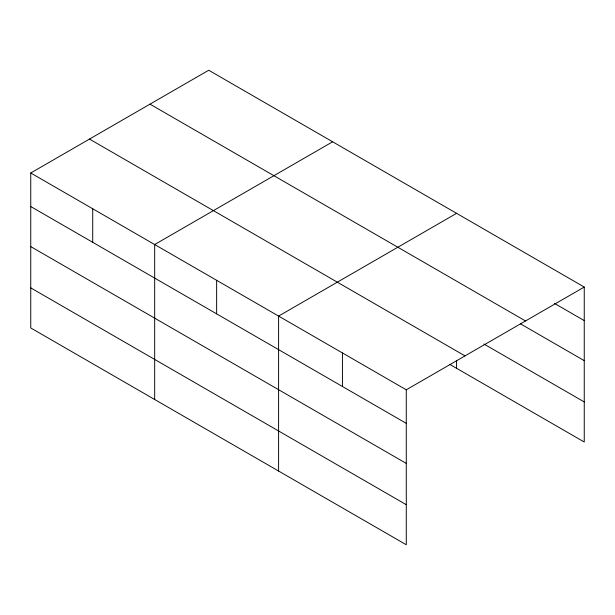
<?xml version="1.0" encoding="UTF-8"?>
<svg xmlns="http://www.w3.org/2000/svg" width="615" height="615" viewBox="0 0 615 615"><rect width="100%" height="100%" fill="white"/><g stroke="black" fill="none" stroke-linecap="round" stroke-linejoin="round"><path stroke-width="0.92" d="M30.75 172.992L406.277 389.802L406.277 544.759L30.75 327.949L30.75 172.992L208.723 70.241L584.25 287.051L584.25 442.008L449.965 364.48M332.646 141.788L154.673 244.539L154.673 399.496M456.568 213.336L278.595 316.087L278.595 471.044M406.277 389.802L584.25 287.051M554.399 303.364L584.25 320.592M149.991 104.15L525.518 320.961M520.413 323.805L584.25 360.659M483.928 344.023L584.25 401.941M89.483 139.082L465.009 355.893M30.75 206.54L406.277 423.351M30.75 246.607L406.277 463.41M30.75 287.882L406.277 504.692M456.568 360.659L456.568 368.293M342.44 352.941L342.44 386.489M216.634 280.317L216.634 313.858M92.711 208.769L92.711 242.31"/></g></svg>
